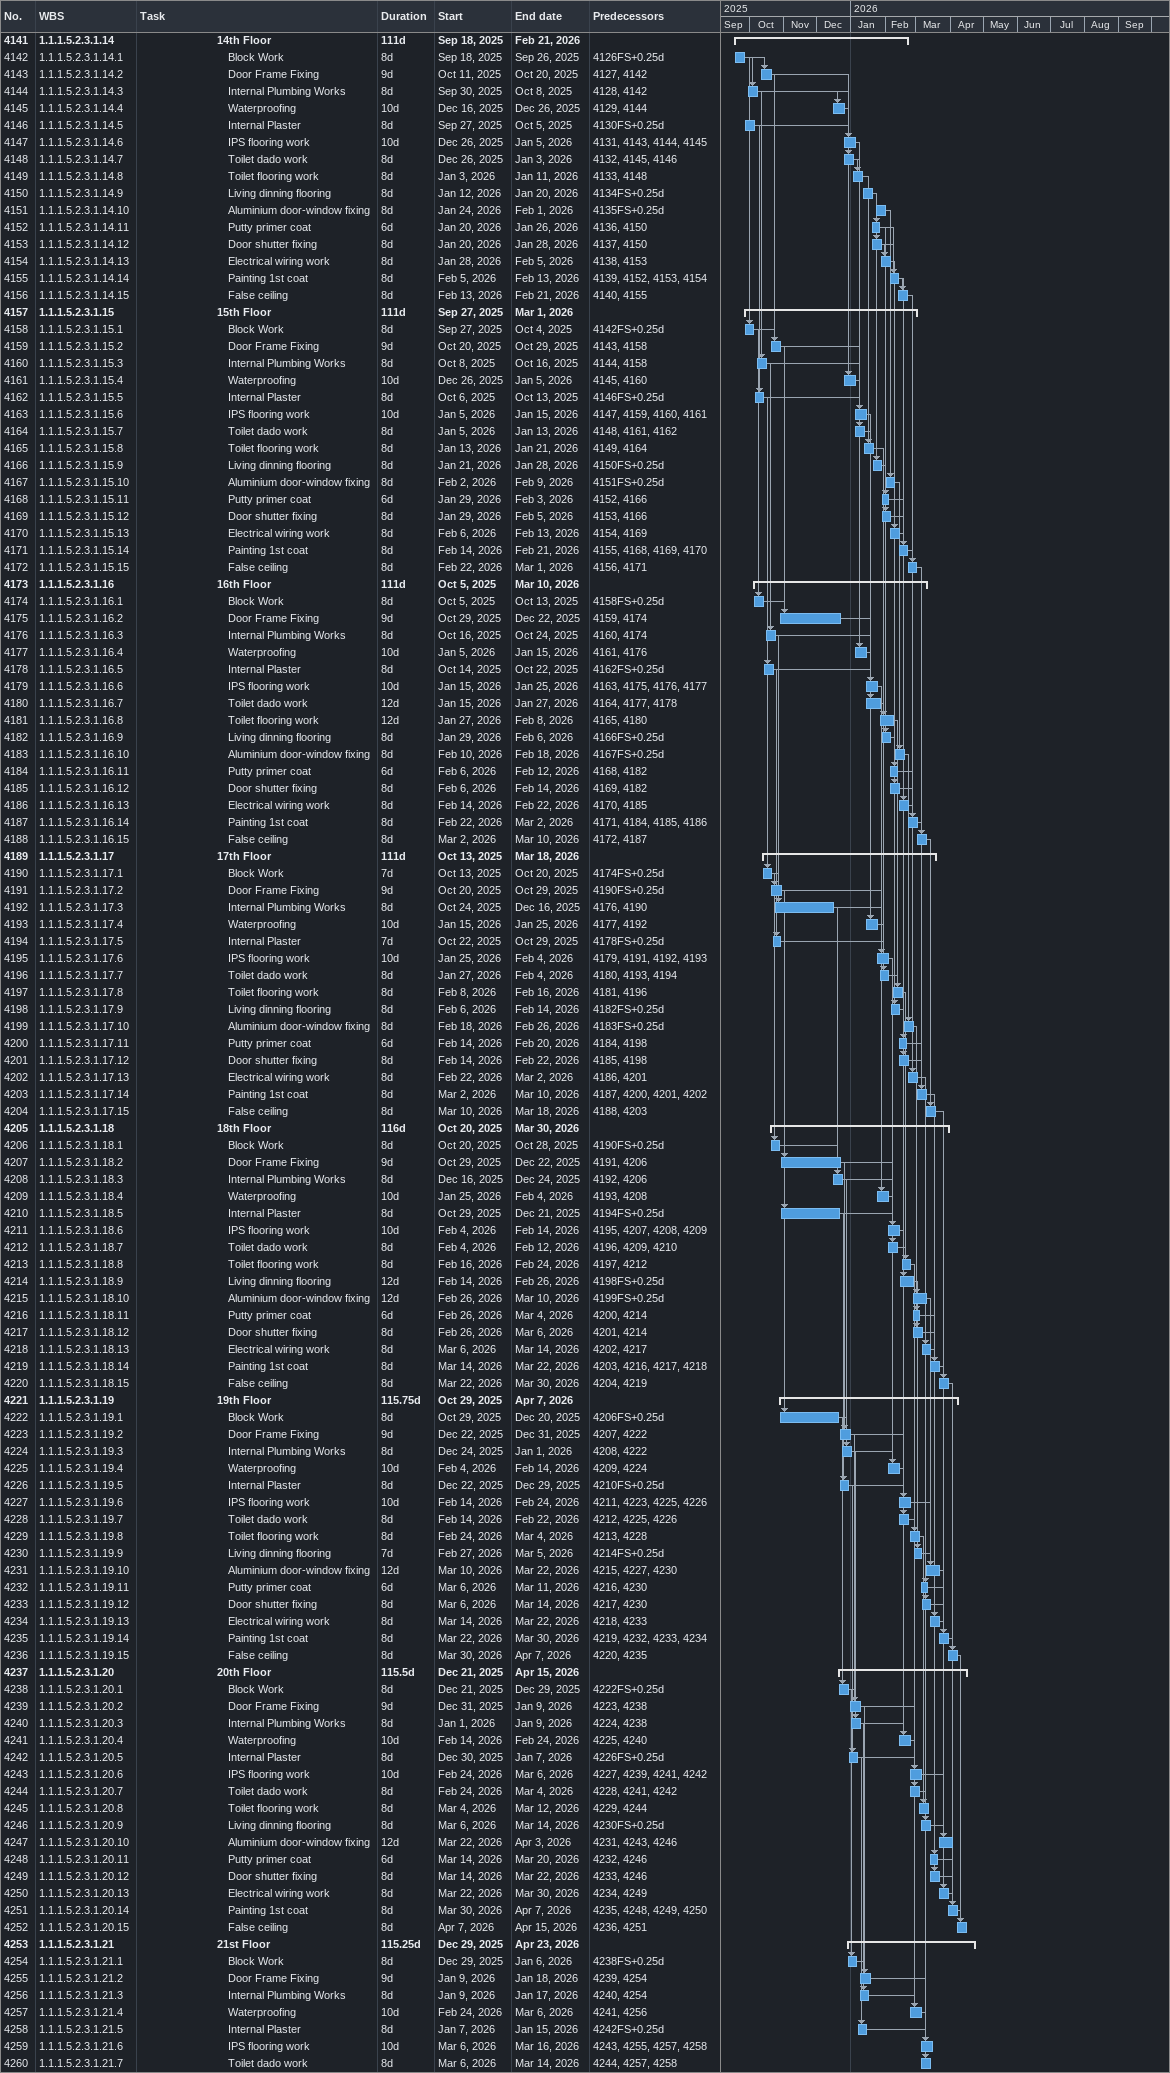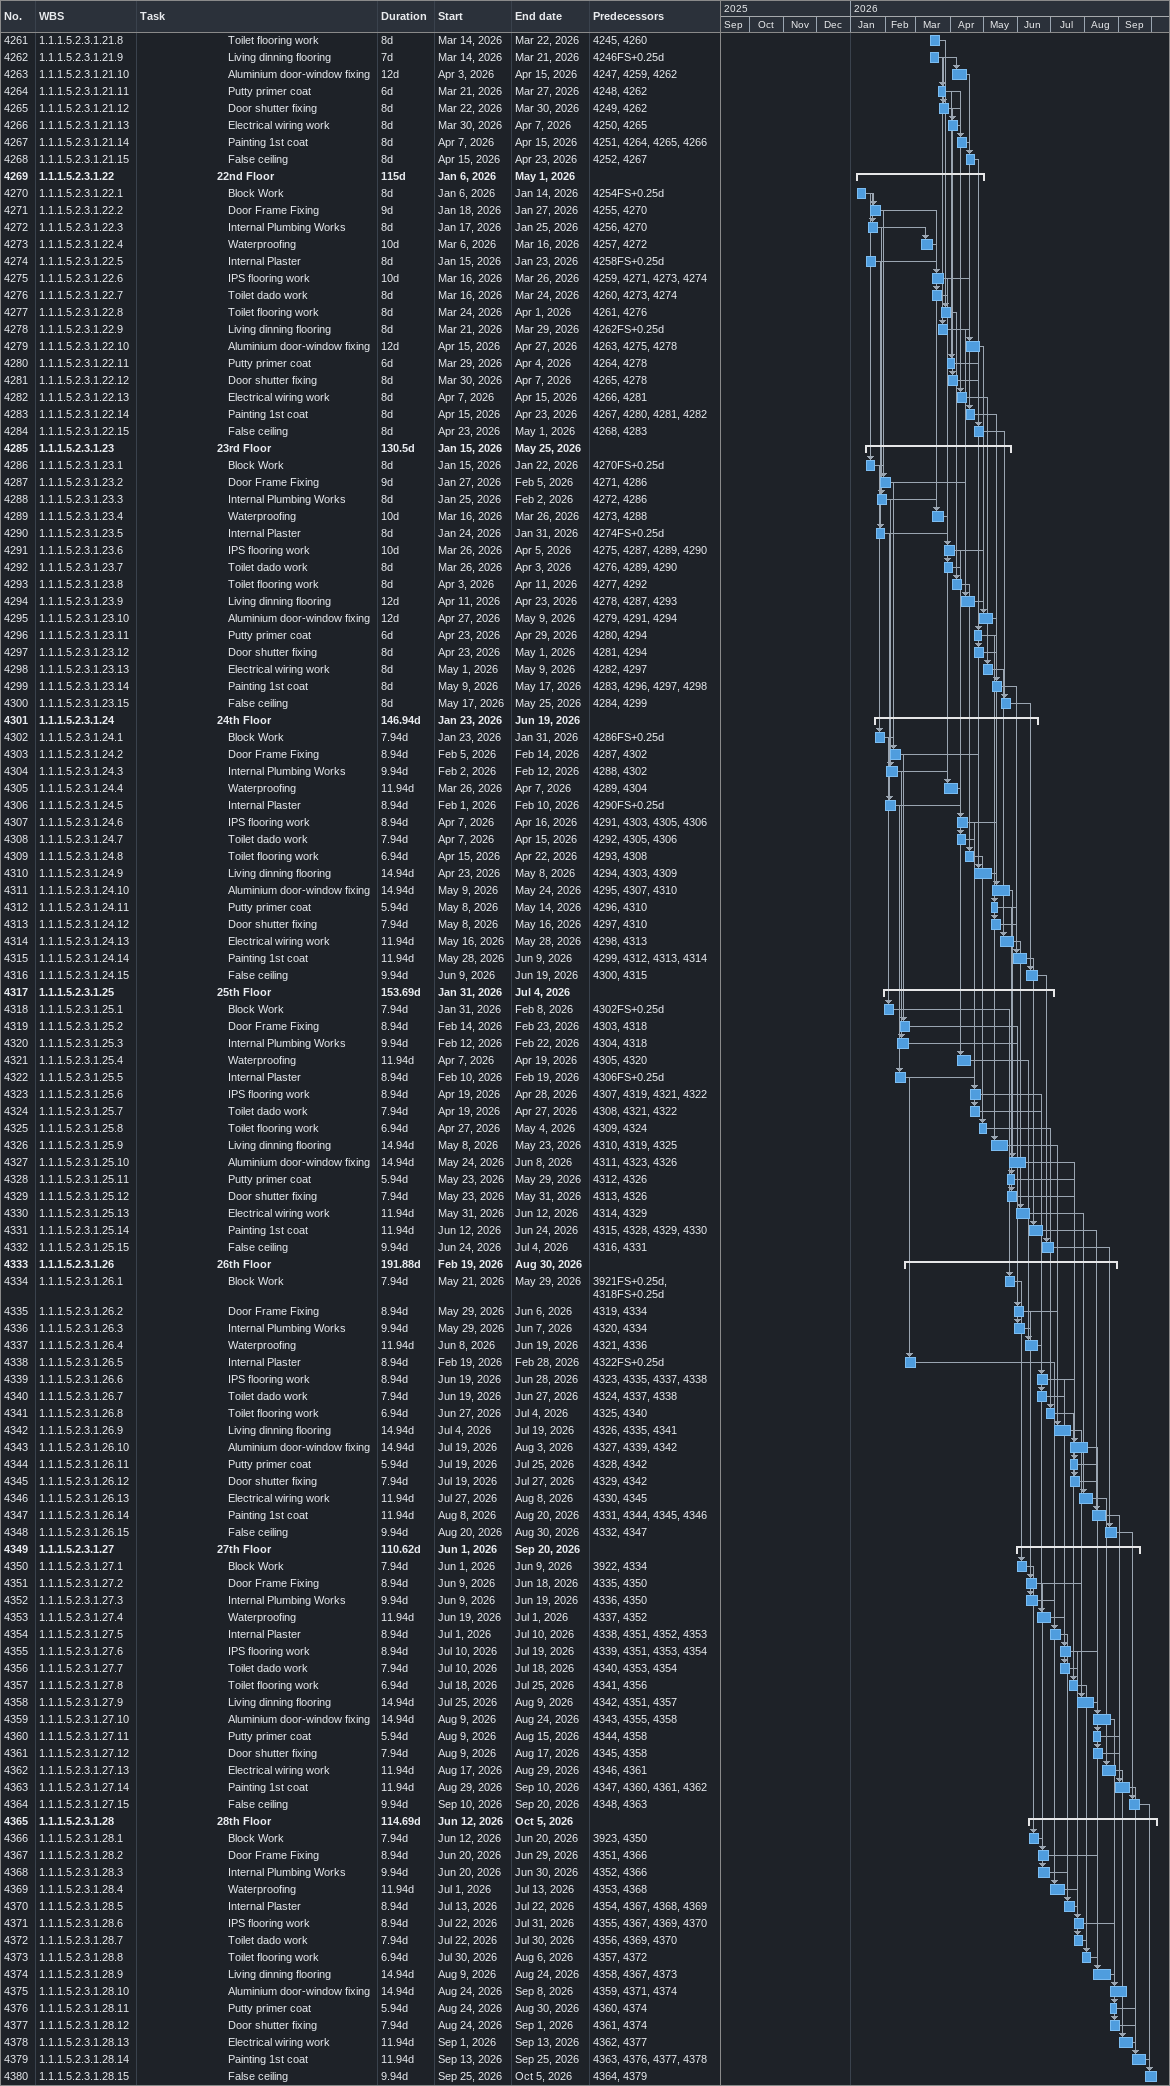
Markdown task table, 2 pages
| ID | WBS | Task | Duration | Start | Finish | Predecessors |
|---|---|---|---|---|---|---|
| 4141 | 1.1.1.5.2.3.1.14 | **14th Floor** | 111d | 2025-09-18 | 2026-02-21 |  |
| 4142 | 1.1.1.5.2.3.1.14.1 | Block Work | 8d | 2025-09-18 | 2025-09-26 | 4126FS+0.25d |
| 4143 | 1.1.1.5.2.3.1.14.2 | Door Frame Fixing | 9d | 2025-10-11 | 2025-10-20 | 4127, 4142 |
| 4144 | 1.1.1.5.2.3.1.14.3 | Internal Plumbing Works | 8d | 2025-09-30 | 2025-10-08 | 4128, 4142 |
| 4145 | 1.1.1.5.2.3.1.14.4 | Waterproofing | 10d | 2025-12-16 | 2025-12-26 | 4129, 4144 |
| 4146 | 1.1.1.5.2.3.1.14.5 | Internal Plaster | 8d | 2025-09-27 | 2025-10-05 | 4130FS+0.25d |
| 4147 | 1.1.1.5.2.3.1.14.6 | IPS flooring work | 10d | 2025-12-26 | 2026-01-05 | 4131, 4143, 4144, 4145 |
| 4148 | 1.1.1.5.2.3.1.14.7 | Toilet dado work | 8d | 2025-12-26 | 2026-01-03 | 4132, 4145, 4146 |
| 4149 | 1.1.1.5.2.3.1.14.8 | Toilet flooring work | 8d | 2026-01-03 | 2026-01-11 | 4133, 4148 |
| 4150 | 1.1.1.5.2.3.1.14.9 | Living dinning flooring | 8d | 2026-01-12 | 2026-01-20 | 4134FS+0.25d |
| 4151 | 1.1.1.5.2.3.1.14.10 | Aluminium door-window fixing | 8d | 2026-01-24 | 2026-02-01 | 4135FS+0.25d |
| 4152 | 1.1.1.5.2.3.1.14.11 | Putty primer coat | 6d | 2026-01-20 | 2026-01-26 | 4136, 4150 |
| 4153 | 1.1.1.5.2.3.1.14.12 | Door shutter fixing | 8d | 2026-01-20 | 2026-01-28 | 4137, 4150 |
| 4154 | 1.1.1.5.2.3.1.14.13 | Electrical wiring work | 8d | 2026-01-28 | 2026-02-05 | 4138, 4153 |
| 4155 | 1.1.1.5.2.3.1.14.14 | Painting 1st coat | 8d | 2026-02-05 | 2026-02-13 | 4139, 4152, 4153, 4154 |
| 4156 | 1.1.1.5.2.3.1.14.15 | False ceiling | 8d | 2026-02-13 | 2026-02-21 | 4140, 4155 |
| 4157 | 1.1.1.5.2.3.1.15 | **15th Floor** | 111d | 2025-09-27 | 2026-03-01 |  |
| 4158 | 1.1.1.5.2.3.1.15.1 | Block Work | 8d | 2025-09-27 | 2025-10-04 | 4142FS+0.25d |
| 4159 | 1.1.1.5.2.3.1.15.2 | Door Frame Fixing | 9d | 2025-10-20 | 2025-10-29 | 4143, 4158 |
| 4160 | 1.1.1.5.2.3.1.15.3 | Internal Plumbing Works | 8d | 2025-10-08 | 2025-10-16 | 4144, 4158 |
| 4161 | 1.1.1.5.2.3.1.15.4 | Waterproofing | 10d | 2025-12-26 | 2026-01-05 | 4145, 4160 |
| 4162 | 1.1.1.5.2.3.1.15.5 | Internal Plaster | 8d | 2025-10-06 | 2025-10-13 | 4146FS+0.25d |
| 4163 | 1.1.1.5.2.3.1.15.6 | IPS flooring work | 10d | 2026-01-05 | 2026-01-15 | 4147, 4159, 4160, 4161 |
| 4164 | 1.1.1.5.2.3.1.15.7 | Toilet dado work | 8d | 2026-01-05 | 2026-01-13 | 4148, 4161, 4162 |
| 4165 | 1.1.1.5.2.3.1.15.8 | Toilet flooring work | 8d | 2026-01-13 | 2026-01-21 | 4149, 4164 |
| 4166 | 1.1.1.5.2.3.1.15.9 | Living dinning flooring | 8d | 2026-01-21 | 2026-01-28 | 4150FS+0.25d |
| 4167 | 1.1.1.5.2.3.1.15.10 | Aluminium door-window fixing | 8d | 2026-02-02 | 2026-02-09 | 4151FS+0.25d |
| 4168 | 1.1.1.5.2.3.1.15.11 | Putty primer coat | 6d | 2026-01-29 | 2026-02-03 | 4152, 4166 |
| 4169 | 1.1.1.5.2.3.1.15.12 | Door shutter fixing | 8d | 2026-01-29 | 2026-02-05 | 4153, 4166 |
| 4170 | 1.1.1.5.2.3.1.15.13 | Electrical wiring work | 8d | 2026-02-06 | 2026-02-13 | 4154, 4169 |
| 4171 | 1.1.1.5.2.3.1.15.14 | Painting 1st coat | 8d | 2026-02-14 | 2026-02-21 | 4155, 4168, 4169, 4170 |
| 4172 | 1.1.1.5.2.3.1.15.15 | False ceiling | 8d | 2026-02-22 | 2026-03-01 | 4156, 4171 |
| 4173 | 1.1.1.5.2.3.1.16 | **16th Floor** | 111d | 2025-10-05 | 2026-03-10 |  |
| 4174 | 1.1.1.5.2.3.1.16.1 | Block Work | 8d | 2025-10-05 | 2025-10-13 | 4158FS+0.25d |
| 4175 | 1.1.1.5.2.3.1.16.2 | Door Frame Fixing | 9d | 2025-10-29 | 2025-12-22 | 4159, 4174 |
| 4176 | 1.1.1.5.2.3.1.16.3 | Internal Plumbing Works | 8d | 2025-10-16 | 2025-10-24 | 4160, 4174 |
| 4177 | 1.1.1.5.2.3.1.16.4 | Waterproofing | 10d | 2026-01-05 | 2026-01-15 | 4161, 4176 |
| 4178 | 1.1.1.5.2.3.1.16.5 | Internal Plaster | 8d | 2025-10-14 | 2025-10-22 | 4162FS+0.25d |
| 4179 | 1.1.1.5.2.3.1.16.6 | IPS flooring work | 10d | 2026-01-15 | 2026-01-25 | 4163, 4175, 4176, 4177 |
| 4180 | 1.1.1.5.2.3.1.16.7 | Toilet dado work | 12d | 2026-01-15 | 2026-01-27 | 4164, 4177, 4178 |
| 4181 | 1.1.1.5.2.3.1.16.8 | Toilet flooring work | 12d | 2026-01-27 | 2026-02-08 | 4165, 4180 |
| 4182 | 1.1.1.5.2.3.1.16.9 | Living dinning flooring | 8d | 2026-01-29 | 2026-02-06 | 4166FS+0.25d |
| 4183 | 1.1.1.5.2.3.1.16.10 | Aluminium door-window fixing | 8d | 2026-02-10 | 2026-02-18 | 4167FS+0.25d |
| 4184 | 1.1.1.5.2.3.1.16.11 | Putty primer coat | 6d | 2026-02-06 | 2026-02-12 | 4168, 4182 |
| 4185 | 1.1.1.5.2.3.1.16.12 | Door shutter fixing | 8d | 2026-02-06 | 2026-02-14 | 4169, 4182 |
| 4186 | 1.1.1.5.2.3.1.16.13 | Electrical wiring work | 8d | 2026-02-14 | 2026-02-22 | 4170, 4185 |
| 4187 | 1.1.1.5.2.3.1.16.14 | Painting 1st coat | 8d | 2026-02-22 | 2026-03-02 | 4171, 4184, 4185, 4186 |
| 4188 | 1.1.1.5.2.3.1.16.15 | False ceiling | 8d | 2026-03-02 | 2026-03-10 | 4172, 4187 |
| 4189 | 1.1.1.5.2.3.1.17 | **17th Floor** | 111d | 2025-10-13 | 2026-03-18 |  |
| 4190 | 1.1.1.5.2.3.1.17.1 | Block Work | 7d | 2025-10-13 | 2025-10-20 | 4174FS+0.25d |
| 4191 | 1.1.1.5.2.3.1.17.2 | Door Frame Fixing | 9d | 2025-10-20 | 2025-10-29 | 4190FS+0.25d |
| 4192 | 1.1.1.5.2.3.1.17.3 | Internal Plumbing Works | 8d | 2025-10-24 | 2025-12-16 | 4176, 4190 |
| 4193 | 1.1.1.5.2.3.1.17.4 | Waterproofing | 10d | 2026-01-15 | 2026-01-25 | 4177, 4192 |
| 4194 | 1.1.1.5.2.3.1.17.5 | Internal Plaster | 7d | 2025-10-22 | 2025-10-29 | 4178FS+0.25d |
| 4195 | 1.1.1.5.2.3.1.17.6 | IPS flooring work | 10d | 2026-01-25 | 2026-02-04 | 4179, 4191, 4192, 4193 |
| 4196 | 1.1.1.5.2.3.1.17.7 | Toilet dado work | 8d | 2026-01-27 | 2026-02-04 | 4180, 4193, 4194 |
| 4197 | 1.1.1.5.2.3.1.17.8 | Toilet flooring work | 8d | 2026-02-08 | 2026-02-16 | 4181, 4196 |
| 4198 | 1.1.1.5.2.3.1.17.9 | Living dinning flooring | 8d | 2026-02-06 | 2026-02-14 | 4182FS+0.25d |
| 4199 | 1.1.1.5.2.3.1.17.10 | Aluminium door-window fixing | 8d | 2026-02-18 | 2026-02-26 | 4183FS+0.25d |
| 4200 | 1.1.1.5.2.3.1.17.11 | Putty primer coat | 6d | 2026-02-14 | 2026-02-20 | 4184, 4198 |
| 4201 | 1.1.1.5.2.3.1.17.12 | Door shutter fixing | 8d | 2026-02-14 | 2026-02-22 | 4185, 4198 |
| 4202 | 1.1.1.5.2.3.1.17.13 | Electrical wiring work | 8d | 2026-02-22 | 2026-03-02 | 4186, 4201 |
| 4203 | 1.1.1.5.2.3.1.17.14 | Painting 1st coat | 8d | 2026-03-02 | 2026-03-10 | 4187, 4200, 4201, 4202 |
| 4204 | 1.1.1.5.2.3.1.17.15 | False ceiling | 8d | 2026-03-10 | 2026-03-18 | 4188, 4203 |
| 4205 | 1.1.1.5.2.3.1.18 | **18th Floor** | 116d | 2025-10-20 | 2026-03-30 |  |
| 4206 | 1.1.1.5.2.3.1.18.1 | Block Work | 8d | 2025-10-20 | 2025-10-28 | 4190FS+0.25d |
| 4207 | 1.1.1.5.2.3.1.18.2 | Door Frame Fixing | 9d | 2025-10-29 | 2025-12-22 | 4191, 4206 |
| 4208 | 1.1.1.5.2.3.1.18.3 | Internal Plumbing Works | 8d | 2025-12-16 | 2025-12-24 | 4192, 4206 |
| 4209 | 1.1.1.5.2.3.1.18.4 | Waterproofing | 10d | 2026-01-25 | 2026-02-04 | 4193, 4208 |
| 4210 | 1.1.1.5.2.3.1.18.5 | Internal Plaster | 8d | 2025-10-29 | 2025-12-21 | 4194FS+0.25d |
| 4211 | 1.1.1.5.2.3.1.18.6 | IPS flooring work | 10d | 2026-02-04 | 2026-02-14 | 4195, 4207, 4208, 4209 |
| 4212 | 1.1.1.5.2.3.1.18.7 | Toilet dado work | 8d | 2026-02-04 | 2026-02-12 | 4196, 4209, 4210 |
| 4213 | 1.1.1.5.2.3.1.18.8 | Toilet flooring work | 8d | 2026-02-16 | 2026-02-24 | 4197, 4212 |
| 4214 | 1.1.1.5.2.3.1.18.9 | Living dinning flooring | 12d | 2026-02-14 | 2026-02-26 | 4198FS+0.25d |
| 4215 | 1.1.1.5.2.3.1.18.10 | Aluminium door-window fixing | 12d | 2026-02-26 | 2026-03-10 | 4199FS+0.25d |
| 4216 | 1.1.1.5.2.3.1.18.11 | Putty primer coat | 6d | 2026-02-26 | 2026-03-04 | 4200, 4214 |
| 4217 | 1.1.1.5.2.3.1.18.12 | Door shutter fixing | 8d | 2026-02-26 | 2026-03-06 | 4201, 4214 |
| 4218 | 1.1.1.5.2.3.1.18.13 | Electrical wiring work | 8d | 2026-03-06 | 2026-03-14 | 4202, 4217 |
| 4219 | 1.1.1.5.2.3.1.18.14 | Painting 1st coat | 8d | 2026-03-14 | 2026-03-22 | 4203, 4216, 4217, 4218 |
| 4220 | 1.1.1.5.2.3.1.18.15 | False ceiling | 8d | 2026-03-22 | 2026-03-30 | 4204, 4219 |
| 4221 | 1.1.1.5.2.3.1.19 | **19th Floor** | 115.75d | 2025-10-29 | 2026-04-07 |  |
| 4222 | 1.1.1.5.2.3.1.19.1 | Block Work | 8d | 2025-10-29 | 2025-12-20 | 4206FS+0.25d |
| 4223 | 1.1.1.5.2.3.1.19.2 | Door Frame Fixing | 9d | 2025-12-22 | 2025-12-31 | 4207, 4222 |
| 4224 | 1.1.1.5.2.3.1.19.3 | Internal Plumbing Works | 8d | 2025-12-24 | 2026-01-01 | 4208, 4222 |
| 4225 | 1.1.1.5.2.3.1.19.4 | Waterproofing | 10d | 2026-02-04 | 2026-02-14 | 4209, 4224 |
| 4226 | 1.1.1.5.2.3.1.19.5 | Internal Plaster | 8d | 2025-12-22 | 2025-12-29 | 4210FS+0.25d |
| 4227 | 1.1.1.5.2.3.1.19.6 | IPS flooring work | 10d | 2026-02-14 | 2026-02-24 | 4211, 4223, 4225, 4226 |
| 4228 | 1.1.1.5.2.3.1.19.7 | Toilet dado work | 8d | 2026-02-14 | 2026-02-22 | 4212, 4225, 4226 |
| 4229 | 1.1.1.5.2.3.1.19.8 | Toilet flooring work | 8d | 2026-02-24 | 2026-03-04 | 4213, 4228 |
| 4230 | 1.1.1.5.2.3.1.19.9 | Living dinning flooring | 7d | 2026-02-27 | 2026-03-05 | 4214FS+0.25d |
| 4231 | 1.1.1.5.2.3.1.19.10 | Aluminium door-window fixing | 12d | 2026-03-10 | 2026-03-22 | 4215, 4227, 4230 |
| 4232 | 1.1.1.5.2.3.1.19.11 | Putty primer coat | 6d | 2026-03-06 | 2026-03-11 | 4216, 4230 |
| 4233 | 1.1.1.5.2.3.1.19.12 | Door shutter fixing | 8d | 2026-03-06 | 2026-03-14 | 4217, 4230 |
| 4234 | 1.1.1.5.2.3.1.19.13 | Electrical wiring work | 8d | 2026-03-14 | 2026-03-22 | 4218, 4233 |
| 4235 | 1.1.1.5.2.3.1.19.14 | Painting 1st coat | 8d | 2026-03-22 | 2026-03-30 | 4219, 4232, 4233, 4234 |
| 4236 | 1.1.1.5.2.3.1.19.15 | False ceiling | 8d | 2026-03-30 | 2026-04-07 | 4220, 4235 |
| 4237 | 1.1.1.5.2.3.1.20 | **20th Floor** | 115.5d | 2025-12-21 | 2026-04-15 |  |
| 4238 | 1.1.1.5.2.3.1.20.1 | Block Work | 8d | 2025-12-21 | 2025-12-29 | 4222FS+0.25d |
| 4239 | 1.1.1.5.2.3.1.20.2 | Door Frame Fixing | 9d | 2025-12-31 | 2026-01-09 | 4223, 4238 |
| 4240 | 1.1.1.5.2.3.1.20.3 | Internal Plumbing Works | 8d | 2026-01-01 | 2026-01-09 | 4224, 4238 |
| 4241 | 1.1.1.5.2.3.1.20.4 | Waterproofing | 10d | 2026-02-14 | 2026-02-24 | 4225, 4240 |
| 4242 | 1.1.1.5.2.3.1.20.5 | Internal Plaster | 8d | 2025-12-30 | 2026-01-07 | 4226FS+0.25d |
| 4243 | 1.1.1.5.2.3.1.20.6 | IPS flooring work | 10d | 2026-02-24 | 2026-03-06 | 4227, 4239, 4241, 4242 |
| 4244 | 1.1.1.5.2.3.1.20.7 | Toilet dado work | 8d | 2026-02-24 | 2026-03-04 | 4228, 4241, 4242 |
| 4245 | 1.1.1.5.2.3.1.20.8 | Toilet flooring work | 8d | 2026-03-04 | 2026-03-12 | 4229, 4244 |
| 4246 | 1.1.1.5.2.3.1.20.9 | Living dinning flooring | 8d | 2026-03-06 | 2026-03-14 | 4230FS+0.25d |
| 4247 | 1.1.1.5.2.3.1.20.10 | Aluminium door-window fixing | 12d | 2026-03-22 | 2026-04-03 | 4231, 4243, 4246 |
| 4248 | 1.1.1.5.2.3.1.20.11 | Putty primer coat | 6d | 2026-03-14 | 2026-03-20 | 4232, 4246 |
| 4249 | 1.1.1.5.2.3.1.20.12 | Door shutter fixing | 8d | 2026-03-14 | 2026-03-22 | 4233, 4246 |
| 4250 | 1.1.1.5.2.3.1.20.13 | Electrical wiring work | 8d | 2026-03-22 | 2026-03-30 | 4234, 4249 |
| 4251 | 1.1.1.5.2.3.1.20.14 | Painting 1st coat | 8d | 2026-03-30 | 2026-04-07 | 4235, 4248, 4249, 4250 |
| 4252 | 1.1.1.5.2.3.1.20.15 | False ceiling | 8d | 2026-04-07 | 2026-04-15 | 4236, 4251 |
| 4253 | 1.1.1.5.2.3.1.21 | **21st Floor** | 115.25d | 2025-12-29 | 2026-04-23 |  |
| 4254 | 1.1.1.5.2.3.1.21.1 | Block Work | 8d | 2025-12-29 | 2026-01-06 | 4238FS+0.25d |
| 4255 | 1.1.1.5.2.3.1.21.2 | Door Frame Fixing | 9d | 2026-01-09 | 2026-01-18 | 4239, 4254 |
| 4256 | 1.1.1.5.2.3.1.21.3 | Internal Plumbing Works | 8d | 2026-01-09 | 2026-01-17 | 4240, 4254 |
| 4257 | 1.1.1.5.2.3.1.21.4 | Waterproofing | 10d | 2026-02-24 | 2026-03-06 | 4241, 4256 |
| 4258 | 1.1.1.5.2.3.1.21.5 | Internal Plaster | 8d | 2026-01-07 | 2026-01-15 | 4242FS+0.25d |
| 4259 | 1.1.1.5.2.3.1.21.6 | IPS flooring work | 10d | 2026-03-06 | 2026-03-16 | 4243, 4255, 4257, 4258 |
| 4260 | 1.1.1.5.2.3.1.21.7 | Toilet dado work | 8d | 2026-03-06 | 2026-03-14 | 4244, 4257, 4258 |
| 4261 | 1.1.1.5.2.3.1.21.8 | Toilet flooring work | 8d | 2026-03-14 | 2026-03-22 | 4245, 4260 |
| 4262 | 1.1.1.5.2.3.1.21.9 | Living dinning flooring | 7d | 2026-03-14 | 2026-03-21 | 4246FS+0.25d |
| 4263 | 1.1.1.5.2.3.1.21.10 | Aluminium door-window fixing | 12d | 2026-04-03 | 2026-04-15 | 4247, 4259, 4262 |
| 4264 | 1.1.1.5.2.3.1.21.11 | Putty primer coat | 6d | 2026-03-21 | 2026-03-27 | 4248, 4262 |
| 4265 | 1.1.1.5.2.3.1.21.12 | Door shutter fixing | 8d | 2026-03-22 | 2026-03-30 | 4249, 4262 |
| 4266 | 1.1.1.5.2.3.1.21.13 | Electrical wiring work | 8d | 2026-03-30 | 2026-04-07 | 4250, 4265 |
| 4267 | 1.1.1.5.2.3.1.21.14 | Painting 1st coat | 8d | 2026-04-07 | 2026-04-15 | 4251, 4264, 4265, 4266 |
| 4268 | 1.1.1.5.2.3.1.21.15 | False ceiling | 8d | 2026-04-15 | 2026-04-23 | 4252, 4267 |
| 4269 | 1.1.1.5.2.3.1.22 | **22nd Floor** | 115d | 2026-01-06 | 2026-05-01 |  |
| 4270 | 1.1.1.5.2.3.1.22.1 | Block Work | 8d | 2026-01-06 | 2026-01-14 | 4254FS+0.25d |
| 4271 | 1.1.1.5.2.3.1.22.2 | Door Frame Fixing | 9d | 2026-01-18 | 2026-01-27 | 4255, 4270 |
| 4272 | 1.1.1.5.2.3.1.22.3 | Internal Plumbing Works | 8d | 2026-01-17 | 2026-01-25 | 4256, 4270 |
| 4273 | 1.1.1.5.2.3.1.22.4 | Waterproofing | 10d | 2026-03-06 | 2026-03-16 | 4257, 4272 |
| 4274 | 1.1.1.5.2.3.1.22.5 | Internal Plaster | 8d | 2026-01-15 | 2026-01-23 | 4258FS+0.25d |
| 4275 | 1.1.1.5.2.3.1.22.6 | IPS flooring work | 10d | 2026-03-16 | 2026-03-26 | 4259, 4271, 4273, 4274 |
| 4276 | 1.1.1.5.2.3.1.22.7 | Toilet dado work | 8d | 2026-03-16 | 2026-03-24 | 4260, 4273, 4274 |
| 4277 | 1.1.1.5.2.3.1.22.8 | Toilet flooring work | 8d | 2026-03-24 | 2026-04-01 | 4261, 4276 |
| 4278 | 1.1.1.5.2.3.1.22.9 | Living dinning flooring | 8d | 2026-03-21 | 2026-03-29 | 4262FS+0.25d |
| 4279 | 1.1.1.5.2.3.1.22.10 | Aluminium door-window fixing | 12d | 2026-04-15 | 2026-04-27 | 4263, 4275, 4278 |
| 4280 | 1.1.1.5.2.3.1.22.11 | Putty primer coat | 6d | 2026-03-29 | 2026-04-04 | 4264, 4278 |
| 4281 | 1.1.1.5.2.3.1.22.12 | Door shutter fixing | 8d | 2026-03-30 | 2026-04-07 | 4265, 4278 |
| 4282 | 1.1.1.5.2.3.1.22.13 | Electrical wiring work | 8d | 2026-04-07 | 2026-04-15 | 4266, 4281 |
| 4283 | 1.1.1.5.2.3.1.22.14 | Painting 1st coat | 8d | 2026-04-15 | 2026-04-23 | 4267, 4280, 4281, 4282 |
| 4284 | 1.1.1.5.2.3.1.22.15 | False ceiling | 8d | 2026-04-23 | 2026-05-01 | 4268, 4283 |
| 4285 | 1.1.1.5.2.3.1.23 | **23rd Floor** | 130.5d | 2026-01-15 | 2026-05-25 |  |
| 4286 | 1.1.1.5.2.3.1.23.1 | Block Work | 8d | 2026-01-15 | 2026-01-22 | 4270FS+0.25d |
| 4287 | 1.1.1.5.2.3.1.23.2 | Door Frame Fixing | 9d | 2026-01-27 | 2026-02-05 | 4271, 4286 |
| 4288 | 1.1.1.5.2.3.1.23.3 | Internal Plumbing Works | 8d | 2026-01-25 | 2026-02-02 | 4272, 4286 |
| 4289 | 1.1.1.5.2.3.1.23.4 | Waterproofing | 10d | 2026-03-16 | 2026-03-26 | 4273, 4288 |
| 4290 | 1.1.1.5.2.3.1.23.5 | Internal Plaster | 8d | 2026-01-24 | 2026-01-31 | 4274FS+0.25d |
| 4291 | 1.1.1.5.2.3.1.23.6 | IPS flooring work | 10d | 2026-03-26 | 2026-04-05 | 4275, 4287, 4289, 4290 |
| 4292 | 1.1.1.5.2.3.1.23.7 | Toilet dado work | 8d | 2026-03-26 | 2026-04-03 | 4276, 4289, 4290 |
| 4293 | 1.1.1.5.2.3.1.23.8 | Toilet flooring work | 8d | 2026-04-03 | 2026-04-11 | 4277, 4292 |
| 4294 | 1.1.1.5.2.3.1.23.9 | Living dinning flooring | 12d | 2026-04-11 | 2026-04-23 | 4278, 4287, 4293 |
| 4295 | 1.1.1.5.2.3.1.23.10 | Aluminium door-window fixing | 12d | 2026-04-27 | 2026-05-09 | 4279, 4291, 4294 |
| 4296 | 1.1.1.5.2.3.1.23.11 | Putty primer coat | 6d | 2026-04-23 | 2026-04-29 | 4280, 4294 |
| 4297 | 1.1.1.5.2.3.1.23.12 | Door shutter fixing | 8d | 2026-04-23 | 2026-05-01 | 4281, 4294 |
| 4298 | 1.1.1.5.2.3.1.23.13 | Electrical wiring work | 8d | 2026-05-01 | 2026-05-09 | 4282, 4297 |
| 4299 | 1.1.1.5.2.3.1.23.14 | Painting 1st coat | 8d | 2026-05-09 | 2026-05-17 | 4283, 4296, 4297, 4298 |
| 4300 | 1.1.1.5.2.3.1.23.15 | False ceiling | 8d | 2026-05-17 | 2026-05-25 | 4284, 4299 |
| 4301 | 1.1.1.5.2.3.1.24 | **24th Floor** | 146.94d | 2026-01-23 | 2026-06-19 |  |
| 4302 | 1.1.1.5.2.3.1.24.1 | Block Work | 7.94d | 2026-01-23 | 2026-01-31 | 4286FS+0.25d |
| 4303 | 1.1.1.5.2.3.1.24.2 | Door Frame Fixing | 8.94d | 2026-02-05 | 2026-02-14 | 4287, 4302 |
| 4304 | 1.1.1.5.2.3.1.24.3 | Internal Plumbing Works | 9.94d | 2026-02-02 | 2026-02-12 | 4288, 4302 |
| 4305 | 1.1.1.5.2.3.1.24.4 | Waterproofing | 11.94d | 2026-03-26 | 2026-04-07 | 4289, 4304 |
| 4306 | 1.1.1.5.2.3.1.24.5 | Internal Plaster | 8.94d | 2026-02-01 | 2026-02-10 | 4290FS+0.25d |
| 4307 | 1.1.1.5.2.3.1.24.6 | IPS flooring work | 8.94d | 2026-04-07 | 2026-04-16 | 4291, 4303, 4305, 4306 |
| 4308 | 1.1.1.5.2.3.1.24.7 | Toilet dado work | 7.94d | 2026-04-07 | 2026-04-15 | 4292, 4305, 4306 |
| 4309 | 1.1.1.5.2.3.1.24.8 | Toilet flooring work | 6.94d | 2026-04-15 | 2026-04-22 | 4293, 4308 |
| 4310 | 1.1.1.5.2.3.1.24.9 | Living dinning flooring | 14.94d | 2026-04-23 | 2026-05-08 | 4294, 4303, 4309 |
| 4311 | 1.1.1.5.2.3.1.24.10 | Aluminium door-window fixing | 14.94d | 2026-05-09 | 2026-05-24 | 4295, 4307, 4310 |
| 4312 | 1.1.1.5.2.3.1.24.11 | Putty primer coat | 5.94d | 2026-05-08 | 2026-05-14 | 4296, 4310 |
| 4313 | 1.1.1.5.2.3.1.24.12 | Door shutter fixing | 7.94d | 2026-05-08 | 2026-05-16 | 4297, 4310 |
| 4314 | 1.1.1.5.2.3.1.24.13 | Electrical wiring work | 11.94d | 2026-05-16 | 2026-05-28 | 4298, 4313 |
| 4315 | 1.1.1.5.2.3.1.24.14 | Painting 1st coat | 11.94d | 2026-05-28 | 2026-06-09 | 4299, 4312, 4313, 4314 |
| 4316 | 1.1.1.5.2.3.1.24.15 | False ceiling | 9.94d | 2026-06-09 | 2026-06-19 | 4300, 4315 |
| 4317 | 1.1.1.5.2.3.1.25 | **25th Floor** | 153.69d | 2026-01-31 | 2026-07-04 |  |
| 4318 | 1.1.1.5.2.3.1.25.1 | Block Work | 7.94d | 2026-01-31 | 2026-02-08 | 4302FS+0.25d |
| 4319 | 1.1.1.5.2.3.1.25.2 | Door Frame Fixing | 8.94d | 2026-02-14 | 2026-02-23 | 4303, 4318 |
| 4320 | 1.1.1.5.2.3.1.25.3 | Internal Plumbing Works | 9.94d | 2026-02-12 | 2026-02-22 | 4304, 4318 |
| 4321 | 1.1.1.5.2.3.1.25.4 | Waterproofing | 11.94d | 2026-04-07 | 2026-04-19 | 4305, 4320 |
| 4322 | 1.1.1.5.2.3.1.25.5 | Internal Plaster | 8.94d | 2026-02-10 | 2026-02-19 | 4306FS+0.25d |
| 4323 | 1.1.1.5.2.3.1.25.6 | IPS flooring work | 8.94d | 2026-04-19 | 2026-04-28 | 4307, 4319, 4321, 4322 |
| 4324 | 1.1.1.5.2.3.1.25.7 | Toilet dado work | 7.94d | 2026-04-19 | 2026-04-27 | 4308, 4321, 4322 |
| 4325 | 1.1.1.5.2.3.1.25.8 | Toilet flooring work | 6.94d | 2026-04-27 | 2026-05-04 | 4309, 4324 |
| 4326 | 1.1.1.5.2.3.1.25.9 | Living dinning flooring | 14.94d | 2026-05-08 | 2026-05-23 | 4310, 4319, 4325 |
| 4327 | 1.1.1.5.2.3.1.25.10 | Aluminium door-window fixing | 14.94d | 2026-05-24 | 2026-06-08 | 4311, 4323, 4326 |
| 4328 | 1.1.1.5.2.3.1.25.11 | Putty primer coat | 5.94d | 2026-05-23 | 2026-05-29 | 4312, 4326 |
| 4329 | 1.1.1.5.2.3.1.25.12 | Door shutter fixing | 7.94d | 2026-05-23 | 2026-05-31 | 4313, 4326 |
| 4330 | 1.1.1.5.2.3.1.25.13 | Electrical wiring work | 11.94d | 2026-05-31 | 2026-06-12 | 4314, 4329 |
| 4331 | 1.1.1.5.2.3.1.25.14 | Painting 1st coat | 11.94d | 2026-06-12 | 2026-06-24 | 4315, 4328, 4329, 4330 |
| 4332 | 1.1.1.5.2.3.1.25.15 | False ceiling | 9.94d | 2026-06-24 | 2026-07-04 | 4316, 4331 |
| 4333 | 1.1.1.5.2.3.1.26 | **26th Floor** | 191.88d | 2026-02-19 | 2026-08-30 |  |
| 4334 | 1.1.1.5.2.3.1.26.1 | Block Work | 7.94d | 2026-05-21 | 2026-05-29 | 3921FS+0.25d, 4318FS+0.25d |
| 4335 | 1.1.1.5.2.3.1.26.2 | Door Frame Fixing | 8.94d | 2026-05-29 | 2026-06-06 | 4319, 4334 |
| 4336 | 1.1.1.5.2.3.1.26.3 | Internal Plumbing Works | 9.94d | 2026-05-29 | 2026-06-07 | 4320, 4334 |
| 4337 | 1.1.1.5.2.3.1.26.4 | Waterproofing | 11.94d | 2026-06-08 | 2026-06-19 | 4321, 4336 |
| 4338 | 1.1.1.5.2.3.1.26.5 | Internal Plaster | 8.94d | 2026-02-19 | 2026-02-28 | 4322FS+0.25d |
| 4339 | 1.1.1.5.2.3.1.26.6 | IPS flooring work | 8.94d | 2026-06-19 | 2026-06-28 | 4323, 4335, 4337, 4338 |
| 4340 | 1.1.1.5.2.3.1.26.7 | Toilet dado work | 7.94d | 2026-06-19 | 2026-06-27 | 4324, 4337, 4338 |
| 4341 | 1.1.1.5.2.3.1.26.8 | Toilet flooring work | 6.94d | 2026-06-27 | 2026-07-04 | 4325, 4340 |
| 4342 | 1.1.1.5.2.3.1.26.9 | Living dinning flooring | 14.94d | 2026-07-04 | 2026-07-19 | 4326, 4335, 4341 |
| 4343 | 1.1.1.5.2.3.1.26.10 | Aluminium door-window fixing | 14.94d | 2026-07-19 | 2026-08-03 | 4327, 4339, 4342 |
| 4344 | 1.1.1.5.2.3.1.26.11 | Putty primer coat | 5.94d | 2026-07-19 | 2026-07-25 | 4328, 4342 |
| 4345 | 1.1.1.5.2.3.1.26.12 | Door shutter fixing | 7.94d | 2026-07-19 | 2026-07-27 | 4329, 4342 |
| 4346 | 1.1.1.5.2.3.1.26.13 | Electrical wiring work | 11.94d | 2026-07-27 | 2026-08-08 | 4330, 4345 |
| 4347 | 1.1.1.5.2.3.1.26.14 | Painting 1st coat | 11.94d | 2026-08-08 | 2026-08-20 | 4331, 4344, 4345, 4346 |
| 4348 | 1.1.1.5.2.3.1.26.15 | False ceiling | 9.94d | 2026-08-20 | 2026-08-30 | 4332, 4347 |
| 4349 | 1.1.1.5.2.3.1.27 | **27th Floor** | 110.62d | 2026-06-01 | 2026-09-20 |  |
| 4350 | 1.1.1.5.2.3.1.27.1 | Block Work | 7.94d | 2026-06-01 | 2026-06-09 | 3922, 4334 |
| 4351 | 1.1.1.5.2.3.1.27.2 | Door Frame Fixing | 8.94d | 2026-06-09 | 2026-06-18 | 4335, 4350 |
| 4352 | 1.1.1.5.2.3.1.27.3 | Internal Plumbing Works | 9.94d | 2026-06-09 | 2026-06-19 | 4336, 4350 |
| 4353 | 1.1.1.5.2.3.1.27.4 | Waterproofing | 11.94d | 2026-06-19 | 2026-07-01 | 4337, 4352 |
| 4354 | 1.1.1.5.2.3.1.27.5 | Internal Plaster | 8.94d | 2026-07-01 | 2026-07-10 | 4338, 4351, 4352, 4353 |
| 4355 | 1.1.1.5.2.3.1.27.6 | IPS flooring work | 8.94d | 2026-07-10 | 2026-07-19 | 4339, 4351, 4353, 4354 |
| 4356 | 1.1.1.5.2.3.1.27.7 | Toilet dado work | 7.94d | 2026-07-10 | 2026-07-18 | 4340, 4353, 4354 |
| 4357 | 1.1.1.5.2.3.1.27.8 | Toilet flooring work | 6.94d | 2026-07-18 | 2026-07-25 | 4341, 4356 |
| 4358 | 1.1.1.5.2.3.1.27.9 | Living dinning flooring | 14.94d | 2026-07-25 | 2026-08-09 | 4342, 4351, 4357 |
| 4359 | 1.1.1.5.2.3.1.27.10 | Aluminium door-window fixing | 14.94d | 2026-08-09 | 2026-08-24 | 4343, 4355, 4358 |
| 4360 | 1.1.1.5.2.3.1.27.11 | Putty primer coat | 5.94d | 2026-08-09 | 2026-08-15 | 4344, 4358 |
| 4361 | 1.1.1.5.2.3.1.27.12 | Door shutter fixing | 7.94d | 2026-08-09 | 2026-08-17 | 4345, 4358 |
| 4362 | 1.1.1.5.2.3.1.27.13 | Electrical wiring work | 11.94d | 2026-08-17 | 2026-08-29 | 4346, 4361 |
| 4363 | 1.1.1.5.2.3.1.27.14 | Painting 1st coat | 11.94d | 2026-08-29 | 2026-09-10 | 4347, 4360, 4361, 4362 |
| 4364 | 1.1.1.5.2.3.1.27.15 | False ceiling | 9.94d | 2026-09-10 | 2026-09-20 | 4348, 4363 |
| 4365 | 1.1.1.5.2.3.1.28 | **28th Floor** | 114.69d | 2026-06-12 | 2026-10-05 |  |
| 4366 | 1.1.1.5.2.3.1.28.1 | Block Work | 7.94d | 2026-06-12 | 2026-06-20 | 3923, 4350 |
| 4367 | 1.1.1.5.2.3.1.28.2 | Door Frame Fixing | 8.94d | 2026-06-20 | 2026-06-29 | 4351, 4366 |
| 4368 | 1.1.1.5.2.3.1.28.3 | Internal Plumbing Works | 9.94d | 2026-06-20 | 2026-06-30 | 4352, 4366 |
| 4369 | 1.1.1.5.2.3.1.28.4 | Waterproofing | 11.94d | 2026-07-01 | 2026-07-13 | 4353, 4368 |
| 4370 | 1.1.1.5.2.3.1.28.5 | Internal Plaster | 8.94d | 2026-07-13 | 2026-07-22 | 4354, 4367, 4368, 4369 |
| 4371 | 1.1.1.5.2.3.1.28.6 | IPS flooring work | 8.94d | 2026-07-22 | 2026-07-31 | 4355, 4367, 4369, 4370 |
| 4372 | 1.1.1.5.2.3.1.28.7 | Toilet dado work | 7.94d | 2026-07-22 | 2026-07-30 | 4356, 4369, 4370 |
| 4373 | 1.1.1.5.2.3.1.28.8 | Toilet flooring work | 6.94d | 2026-07-30 | 2026-08-06 | 4357, 4372 |
| 4374 | 1.1.1.5.2.3.1.28.9 | Living dinning flooring | 14.94d | 2026-08-09 | 2026-08-24 | 4358, 4367, 4373 |
| 4375 | 1.1.1.5.2.3.1.28.10 | Aluminium door-window fixing | 14.94d | 2026-08-24 | 2026-09-08 | 4359, 4371, 4374 |
| 4376 | 1.1.1.5.2.3.1.28.11 | Putty primer coat | 5.94d | 2026-08-24 | 2026-08-30 | 4360, 4374 |
| 4377 | 1.1.1.5.2.3.1.28.12 | Door shutter fixing | 7.94d | 2026-08-24 | 2026-09-01 | 4361, 4374 |
| 4378 | 1.1.1.5.2.3.1.28.13 | Electrical wiring work | 11.94d | 2026-09-01 | 2026-09-13 | 4362, 4377 |
| 4379 | 1.1.1.5.2.3.1.28.14 | Painting 1st coat | 11.94d | 2026-09-13 | 2026-09-25 | 4363, 4376, 4377, 4378 |
| 4380 | 1.1.1.5.2.3.1.28.15 | False ceiling | 9.94d | 2026-09-25 | 2026-10-05 | 4364, 4379 |
